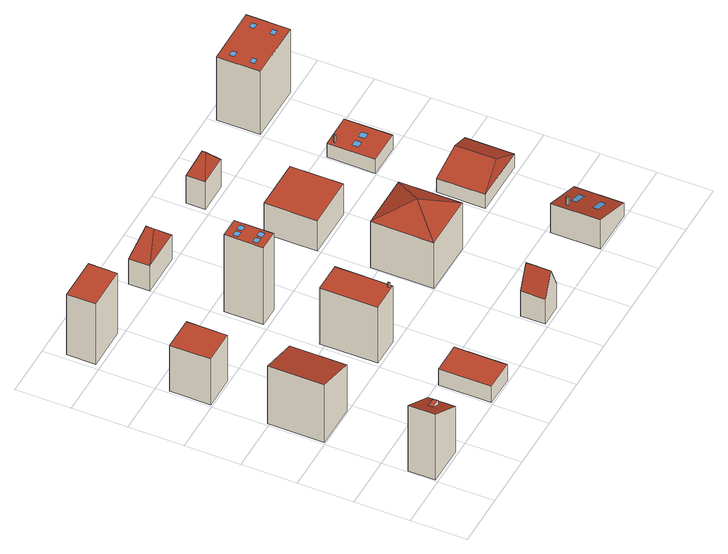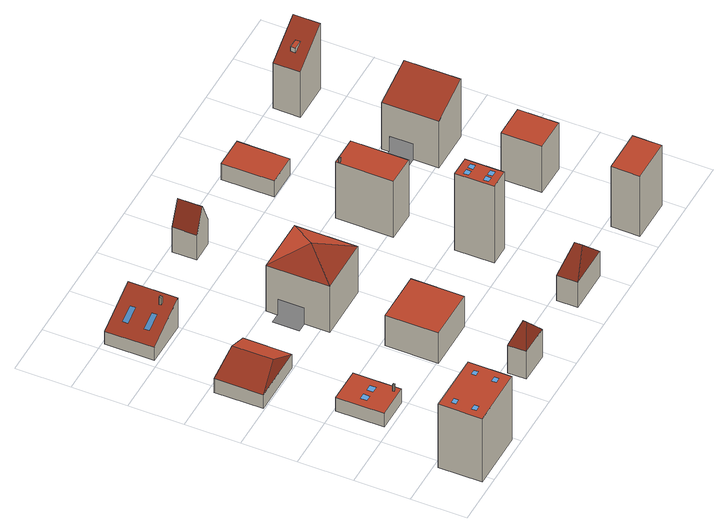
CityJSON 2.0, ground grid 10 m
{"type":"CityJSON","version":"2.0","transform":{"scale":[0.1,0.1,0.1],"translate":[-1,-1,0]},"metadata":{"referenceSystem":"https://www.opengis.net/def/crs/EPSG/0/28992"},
"CityObjects":{
"building1":{"type":"Building","attributes":{"roofType":"Shed","yearOfConstruction":1953,"function":"Industrial","storeysAboveGround":3},"children":["building1-1"],"geometry":[{"type":"MultiSurface","lod":"3","boundaries":[[[0,1,2,3]],[[4,5,6,7],[8,9,10,11]],[[3,2,5,4]],[[1,6,5,2]],[[1,0,7,6]],[[0,3,4,7]]],"semantics":{"surfaces":[{"type":"GroundSurface"},{"type":"RoofSurface"},{"type":"WallSurface"}],"values":[0,1,2,2,2,2]}}]},
"building1-1":{"type":"BuildingInstallation","parents":["building1"],"geometry":[{"type":"MultiSurface","lod":"3","boundaries":[[[10,12,11]],[[12,13,8,11]],[[9,8,13]],[[10,9,13,12]]],"semantics":{"surfaces":[{"type":"WallSurface"},{"type":"RoofSurface"}],"values":[0,1,0,0]}}]},
"building2":{"type":"Building","attributes":{"roofType":"Shed","yearOfConstruction":1951,"function":"Industrial","storeysAboveGround":3},"geometry":[{"type":"MultiSurface","lod":"3","boundaries":[[[14,15,16,17,18,19,20,21]],[[22,23,24,25]],[[21,20,23,22]],[[19,26,27,16,15,24,23,20]],[[15,14,25,24]],[[14,21,22,25]]],"semantics":{"surfaces":[{"type":"GroundSurface"},{"type":"RoofSurface"},{"type":"WallSurface"}],"values":[0,1,2,2,2,2]}}]},
"building3":{"type":"Building","attributes":{"roofType":"Flat","yearOfConstruction":1987,"function":"Residential","storeysAboveGround":3},"geometry":[{"type":"MultiSurface","lod":"3","boundaries":[[[28,29,30,31]],[[32,33,34,35]],[[30,32,35,31]],[[29,33,32,30]],[[28,34,33,29]],[[31,35,34,28]]],"semantics":{"surfaces":[{"type":"GroundSurface"},{"type":"RoofSurface"},{"type":"WallSurface"}],"values":[0,1,2,2,2,2]}}]},
"building4":{"type":"Building","attributes":{"roofType":"Flat","yearOfConstruction":2014,"function":"Industrial","storeysAboveGround":4},"geometry":[{"type":"MultiSurface","lod":"3","boundaries":[[[36,37,38,39]],[[40,41,42,43]],[[38,40,43,39]],[[37,41,40,38]],[[36,42,41,37]],[[39,43,42,36]]],"semantics":{"surfaces":[{"type":"GroundSurface"},{"type":"RoofSurface"},{"type":"WallSurface"}],"values":[0,1,2,2,2,2]}}]},
"building5":{"type":"Building","attributes":{"roofType":"Flat","yearOfConstruction":1946,"function":"Industrial","storeysAboveGround":1},"geometry":[{"type":"MultiSurface","lod":"3","boundaries":[[[44,45,46,47]],[[48,49,50,51]],[[46,48,51,47]],[[45,49,48,46]],[[44,50,49,45]],[[47,51,50,44]]],"semantics":{"surfaces":[{"type":"GroundSurface"},{"type":"RoofSurface"},{"type":"WallSurface"}],"values":[0,1,2,2,2,2]}}]},
"building6":{"type":"Building","attributes":{"roofType":"Flat","yearOfConstruction":1975,"function":"Industrial","storeysAboveGround":4},"children":["building6-1"],"geometry":[{"type":"MultiSurface","lod":"3","boundaries":[[[52,53,54,55]],[[56,57,58,59],[60,61,62,63]],[[54,56,59,55]],[[53,57,56,54]],[[52,58,57,53]],[[55,59,58,52]]],"semantics":{"surfaces":[{"type":"GroundSurface"},{"type":"RoofSurface"},{"type":"WallSurface"}],"values":[0,1,2,2,2,2]}}]},
"building6-1":{"type":"BuildingInstallation","parents":["building6"],"geometry":[{"type":"MultiSurface","lod":"3","boundaries":[[[62,64,65,63]],[[66,67,61,60]],[[65,66,60,63]],[[62,61,67,64]],[[64,67,66,65]],[[62,61,60,63]]]}]},
"building7":{"type":"Building","attributes":{"roofType":"Flat","yearOfConstruction":1951,"function":"Industrial","storeysAboveGround":5},"geometry":[{"type":"MultiSurface","lod":"3","boundaries":[[[68,69,70,71]],[[72,73,74,75],[76,77,78,79],[80,81,82,83],[84,85,86,87],[88,89,90,91]],[[78,77,76,79]],[[82,81,80,83]],[[86,85,84,87]],[[90,89,88,91]],[[70,72,75,71]],[[69,73,72,70]],[[68,74,73,69]],[[71,75,74,68]]],"semantics":{"surfaces":[{"type":"GroundSurface"},{"type":"RoofSurface"},{"type":"Window"},{"type":"WallSurface"}],"values":[0,1,2,2,2,2,3,3,3,3]}}]},
"building8":{"type":"Building","attributes":{"roofType":"Hipped","yearOfConstruction":2006,"function":"Industrial","storeysAboveGround":2},"geometry":[{"type":"MultiSurface","lod":"3","boundaries":[[[92,93,94,95]],[[96,97,98,99]],[[99,100,101,96]],[[98,100,99]],[[101,97,96]],[[94,100,98,95]],[[93,101,100,94]],[[92,97,101,93]],[[95,98,97,92]]],"semantics":{"surfaces":[{"type":"GroundSurface"},{"type":"RoofSurface"},{"type":"WallSurface"}],"values":[0,1,1,1,1,2,2,2,2]}}]},
"building9":{"type":"Building","attributes":{"roofType":"Gabled","yearOfConstruction":1976,"function":"Residential","storeysAboveGround":2},"geometry":[{"type":"MultiSurface","lod":"3","boundaries":[[[102,103,104,105]],[[106,107,108,109]],[[109,110,111,106]],[[105,104,110,109,108]],[[103,111,110,104]],[[103,102,107,106,111]],[[102,105,108,107]]],"semantics":{"surfaces":[{"type":"GroundSurface"},{"type":"RoofSurface"},{"type":"WallSurface"}],"values":[0,1,1,2,2,2,2]}}]},
"building10":{"type":"Building","attributes":{"roofType":"Pyramidal","yearOfConstruction":2006,"function":"Residential","storeysAboveGround":3},"geometry":[{"type":"MultiSurface","lod":"3","boundaries":[[[112,113,114,115,116,117,118,119]],[[120,121,122]],[[123,124,122]],[[121,123,122]],[[124,120,122]],[[118,123,121,119]],[[117,125,126,114,113,124,123,118]],[[112,120,124,113]],[[119,121,120,112]]],"semantics":{"surfaces":[{"type":"GroundSurface"},{"type":"RoofSurface"},{"type":"WallSurface"}],"values":[0,1,1,1,1,2,2,2,2]}}]},
"building11":{"type":"Building","attributes":{"roofType":"Flat","yearOfConstruction":1948,"function":"Residential","storeysAboveGround":2},"geometry":[{"type":"MultiSurface","lod":"3","boundaries":[[[127,128,129,130]],[[131,132,133,134]],[[129,131,134,130]],[[128,132,131,129]],[[127,133,132,128]],[[130,134,133,127]]],"semantics":{"surfaces":[{"type":"GroundSurface"},{"type":"RoofSurface"},{"type":"WallSurface"}],"values":[0,1,2,2,2,2]}}]},
"building12":{"type":"Building","attributes":{"roofType":"Hipped","yearOfConstruction":1989,"function":"Residential","storeysAboveGround":2},"geometry":[{"type":"MultiSurface","lod":"3","boundaries":[[[135,136,137,138]],[[139,140,141,142]],[[142,143,144,139]],[[141,143,142]],[[144,140,139]],[[137,143,141,138]],[[136,144,143,137]],[[135,140,144,136]],[[138,141,140,135]]],"semantics":{"surfaces":[{"type":"GroundSurface"},{"type":"RoofSurface"},{"type":"WallSurface"}],"values":[0,1,1,1,1,2,2,2,2]}}]},
"building13":{"type":"Building","attributes":{"roofType":"Shed","yearOfConstruction":1952,"function":"Residential","storeysAboveGround":1},"children":["building13-1"],"geometry":[{"type":"MultiSurface","lod":"3","boundaries":[[[145,146,147,148]],[[149,150,151,152],[153,154,155,156],[157,158,159,160],[161,162,163,164]],[[155,154,153,156]],[[159,158,157,160]],[[148,147,150,149]],[[146,151,150,147]],[[146,145,152,151]],[[145,148,149,152]]],"semantics":{"surfaces":[{"type":"GroundSurface"},{"type":"RoofSurface"},{"type":"Window"},{"type":"WallSurface"}],"values":[0,1,2,2,3,3,3,3]}}]},
"building13-1":{"type":"BuildingInstallation","parents":["building13"],"geometry":[{"type":"MultiSurface","lod":"3","boundaries":[[[163,165,166,164]],[[167,168,162,161]],[[166,167,161,164]],[[163,162,168,165]],[[165,168,167,166]],[[163,162,161,164]]]}]},
"building14":{"type":"Building","attributes":{"roofType":"Hipped","yearOfConstruction":1992,"function":"Residential","storeysAboveGround":1},"geometry":[{"type":"MultiSurface","lod":"3","boundaries":[[[169,170,171,172]],[[173,174,175,176]],[[176,177,178,173]],[[175,177,176]],[[178,174,173]],[[171,177,175,172]],[[170,178,177,171]],[[169,174,178,170]],[[172,175,174,169]]],"semantics":{"surfaces":[{"type":"GroundSurface"},{"type":"RoofSurface"},{"type":"WallSurface"}],"values":[0,1,1,1,1,2,2,2,2]}}]},
"building15":{"type":"Building","attributes":{"roofType":"Flat","yearOfConstruction":1979,"function":"Residential","storeysAboveGround":1},"children":["building15-1"],"geometry":[{"type":"MultiSurface","lod":"3","boundaries":[[[179,180,181,182]],[[183,184,185,186],[187,188,189,190],[191,192,193,194],[195,196,197,198]],[[189,188,187,190]],[[193,192,191,194]],[[181,183,186,182]],[[180,184,183,181]],[[179,185,184,180]],[[182,186,185,179]]],"semantics":{"surfaces":[{"type":"GroundSurface"},{"type":"RoofSurface"},{"type":"Window"},{"type":"WallSurface"}],"values":[0,1,2,2,3,3,3,3]}}]},
"building15-1":{"type":"BuildingInstallation","parents":["building15"],"geometry":[{"type":"MultiSurface","lod":"3","boundaries":[[[197,199,200,198]],[[201,202,196,195]],[[200,201,195,198]],[[197,196,202,199]],[[199,202,201,200]],[[197,196,195,198]]]}]},
"building16":{"type":"Building","attributes":{"roofType":"Flat","yearOfConstruction":1964,"function":"Residential","storeysAboveGround":4},"geometry":[{"type":"MultiSurface","lod":"3","boundaries":[[[203,204,205,206]],[[207,208,209,210],[211,212,213,214],[215,216,217,218],[219,220,221,222],[223,224,225,226]],[[213,212,211,214]],[[217,216,215,218]],[[221,220,219,222]],[[225,224,223,226]],[[205,207,210,206]],[[204,208,207,205]],[[203,209,208,204]],[[206,210,209,203]]],"semantics":{"surfaces":[{"type":"GroundSurface"},{"type":"RoofSurface"},{"type":"Window"},{"type":"WallSurface"}],"values":[0,1,2,2,2,2,3,3,3,3]}}]}
},
"vertices":[
[3,55,0],[76,55,0],[76,6,0],[3,6,0],[3,6,143],[76,6,99],[76,55,99],[3,55,143],[36,35,123],[53,35,113],[53,26,113],[36,26,123],
[53,26,123],[53,35,123],
[5,304,0],[86,304,0],[86,259,0],[104,259,0],[104,216,0],[86,216,0],[86,203,0],[5,203,0],[5,203,125],[86,203,101],[86,304,101],[5,304,125],[86,216,34],[86,259,34],
[5,477,0],[66,477,0],[66,404,0],[5,404,0],[66,404,100],[66,477,100],[5,477,100],[5,404,100],
[10,662,0],[90,662,0],[90,610,0],[10,610,0],[90,610,131],[90,662,131],[10,662,131],[10,610,131],
[204,98,0],[261,98,0],[261,4,0],[204,4,0],[261,4,35],[261,98,35],[204,98,35],[204,4,35],
[208,310,0],[263,310,0],[263,207,0],[208,207,0],[263,207,122],[263,310,122],[208,310,122],[208,207,122],[257,214,122],[260,214,122],[260,211,122],[257,211,122],
[260,211,130],[257,211,130],[257,214,130],[260,214,130],
[210,480,0],[247,480,0],[247,410,0],[210,410,0],[247,410,167],[247,480,167],[210,480,167],[210,410,167],[231,432,167],[241,432,167],[241,423,167],[231,423,167],[216,432,167],[226,432,167],[226,423,167],[216,423,167],[231,467,167],[241,467,167],[241,458,167],[231,458,167],[216,467,167],[226,467,167],[226,458,167],[216,458,167],
[201,645,0],[282,645,0],[282,607,0],[201,607,0],[241,633,97],[201,645,54],[201,607,54],[241,619,97],[282,607,54],[282,645,54],
[406,51,0],[447,51,0],[447,7,0],[406,7,0],[426,51,99],[406,51,54],[406,7,54],[426,7,99],[447,7,54],[447,51,54],
[403,315,0],[506,315,0],[506,270,0],[524,270,0],[524,222,0],[506,222,0],[506,202,0],[403,202,0],[403,315,100],[403,202,100],[455,258,129],[506,202,100],[506,315,100],[506,222,35],[506,270,35],
[401,502,0],[496,502,0],[496,407,0],[401,407,0],[496,407,66],[496,502,66],[401,502,66],[401,407,66],
[410,644,0],[468,644,0],[468,610,0],[410,610,0],[439,630,95],[410,644,60],[410,610,60],[439,624,95],[468,610,60],[468,644,60],
[601,92,0],[687,92,0],[687,4,0],[601,4,0],[601,4,64],[687,4,28],[687,92,28],[601,92,64],[636,34,49],[664,34,38],[664,25,38],[636,25,49],[636,72,49],[664,72,38],[664,63,38],[636,63,49],[616,72,57],[620,72,56],[620,68,56],[616,68,57],
[620,68,72],[616,68,72],[616,72,72],[620,72,72],
[607,297,0],[712,297,0],[712,210,0],[607,210,0],[660,290,60],[607,297,30],[607,210,30],[660,216,60],[712,210,30],[712,297,30],
[604,489,0],[667,489,0],[667,403,0],[604,403,0],[667,403,30],[667,489,30],[604,489,30],[604,403,30],[641,451,30],[652,451,30],[652,440,30],[641,440,30],[618,451,30],[630,451,30],[630,440,30],[618,440,30],[611,481,30],[614,481,30],[614,478,30],[611,478,30],
[614,478,44],[611,478,44],[611,481,44],[614,481,44],
[605,685,0],[714,685,0],[714,607,0],[605,607,0],[714,607,138],[714,685,138],[605,685,138],[605,607,138],[691,632,138],[701,632,138],[701,624,138],[691,624,138],[618,632,138],[628,632,138],[628,624,138],[618,624,138],[691,668,138],[701,668,138],[701,660,138],[691,660,138],[618,668,138],[628,668,138],[628,660,138],[618,660,138]
]}
